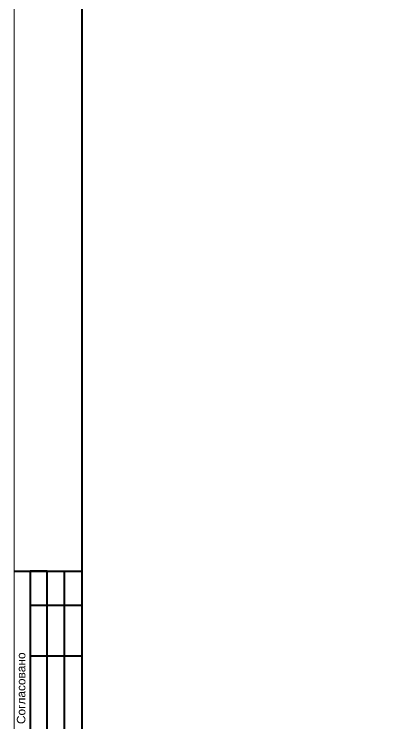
# Model space of a CAD drawing. Header units: millimetres. Extents: x 2433 to 329234, y 5766 to 133064.
# Drawn here: x 170555 to 177951, y 60382 to 74305 of the extents above; entities that cross this region are included whole.
import ezdxf

# ---------------------------------------------------------------- set-up
doc = ezdxf.new("R2010")
doc.units = ezdxf.units.MM
doc.layers.add('00-рамка', color=7, linetype='Continuous', lineweight=40)
doc.styles.add('Ариель-2_5', font='arial.ttf')

msp = doc.modelspace()

# ---------------------------------------------------------------- linework, layer by layer
at = {"layer": '00-рамка', "lineweight": 40}
for p, q in [((170554.8, 63375.6), (171888.2, 63375.6)), ((170864.6, 63375.6), (170864.6, 59042.3)), ((171198, 63375.6), (170864.6, 63375.6)), ((171198, 59042.3), (171198, 63375.6)), ((171531.3, 63375.6), (171531.3, 59042.3)), ((170864.6, 62708.9), (171888.2, 62708.9)), ((171888.2, 61708.9), (170864.6, 61708.9))]:
    msp.add_line(p, q, dxfattribs=at)
at = {"layer": '00-рамка', "lineweight": 15}
msp.add_lwpolyline([(170554.8, 92642.3), (198554.8, 92642.3), (198554.8, 53042.3), (170554.8, 53042.3)], close=True, dxfattribs=at)
at = {"layer": '00-рамка', "lineweight": 40}
msp.add_lwpolyline([(171888.2, 92308.9), (198221.5, 92308.9), (198221.5, 53375.6), (171888.2, 53375.6)], close=True, dxfattribs=at)

# ---------------------------------------------------------------- texts
at = {"layer": '00-рамка', "style": 'Ариель-2_5'}
msp.add_text('Согласовано', height=166.667, rotation=90, dxfattribs=at).set_placement((170773.4, 60377.5))

doc.saveas('drawing.dxf')
